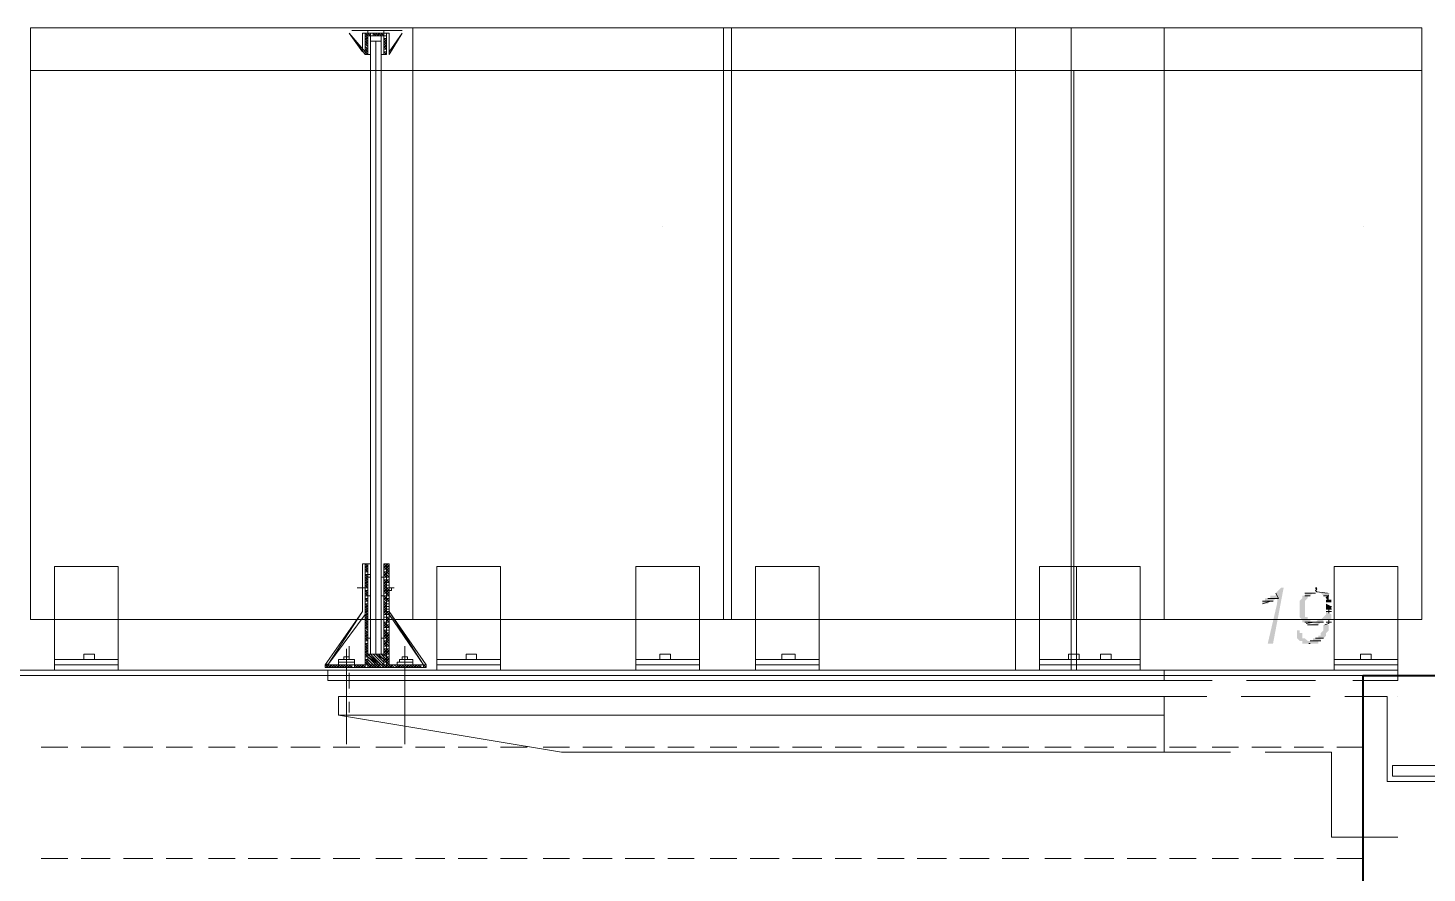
# Model space of a CAD drawing. Header units: millimetres. Extents: x 182 to 575, y -105 to 95.
# Drawn here: x 275.285 to 277.794, y 83.185 to 84.701 of the extents above; entities that cross this region are included whole.
import ezdxf

# ---------------------------------------------------------------- set-up
doc = ezdxf.new("R2010")
doc.units = ezdxf.units.MM
doc.header["$MEASUREMENT"] = 0
doc.layers.add('PDF_Geometry', color=7, linetype='Continuous')
doc.layers.add('PDF_Solid Fills', color=7, linetype='Continuous')

msp = doc.modelspace()

# ---------------------------------------------------------------- hatches: boundary and pattern name
at = {"layer": 'PDF_Solid Fills', "transparency": 33554559}
for points in [[(277.5231, 83.6824), (277.5135, 83.6824), (277.5135, 83.6777), (277.504, 83.6777), (277.504, 83.6729), (277.4993, 83.6729), (277.4993, 83.6681), (277.5088, 83.6681), (277.5119, 83.6713), (277.5183, 83.6729), (277.5231, 83.6777), (277.5264, 83.6777), (277.5253, 83.6671), (277.5088, 83.5967), (277.5183, 83.5967), (277.5373, 83.6967), (277.5326, 83.6967), (277.5278, 83.692), (277.5231, 83.6872)], [(277.6135, 83.6681), (277.6135, 83.6586), (277.6231, 83.6586), (277.6231, 83.6634)], [(277.5993, 83.5967), (277.5993, 83.6015), (277.604, 83.6015), (277.604, 83.6062), (277.6088, 83.6062), (277.6135, 83.611), (277.6135, 83.6158), (277.6183, 83.6205), (277.6183, 83.6301), (277.6088, 83.6301), (277.6088, 83.6205), (277.604, 83.6158), (277.604, 83.611), (277.5993, 83.611), (277.5993, 83.6062), (277.5897, 83.6062), (277.5897, 83.6015), (277.5802, 83.6015), (277.5754, 83.6062), (277.5707, 83.6062), (277.5707, 83.6158), (277.5659, 83.6158), (277.5659, 83.6205), (277.5612, 83.6205), (277.5612, 83.6062), (277.5659, 83.6015), (277.5707, 83.6015), (277.5707, 83.5967)]]:
    msp.add_hatch(color=256, dxfattribs=at).paths.add_polyline_path(points)
h = msp.add_hatch(color=256, dxfattribs=at)
h.paths.add_polyline_path([(277.6183, 83.6872), (277.604, 83.6872), (277.6088, 83.6824), (277.6183, 83.6824)])
h.paths.add_polyline_path([(277.585, 83.6396), (277.5802, 83.6396), (277.5802, 83.6443), (277.5754, 83.6443), (277.5754, 83.6729), (277.5802, 83.6777), (277.5802, 83.6824), (277.585, 83.6824), (277.5897, 83.6872), (277.5754, 83.6872), (277.5754, 83.6824), (277.5707, 83.6824), (277.5707, 83.6777), (277.5659, 83.6729), (277.5659, 83.6443), (277.5707, 83.6396), (277.5707, 83.6348), (277.585, 83.6348)])
h.paths.add_polyline_path([(277.604, 83.6348), (277.5802, 83.6301), (277.5993, 83.6301)])
h.paths.add_polyline_path([(277.6088, 83.6396), (277.6231, 83.6396), (277.6231, 83.6491), (277.6135, 83.6539), (277.6135, 83.6491), (277.604, 83.6396), (277.5993, 83.6396), (277.5945, 83.6348), (277.604, 83.6348), (277.6088, 83.6348)])
h = msp.add_hatch(color=256, dxfattribs=at)
h.paths.add_polyline_path([(277.5754, 83.6729), (277.5659, 83.6729), (277.5754, 83.6729)], flags=0)
h.paths.add_polyline_path([(277.5659, 83.6729), (277.5754, 83.6729), (277.5659, 83.6729)], flags=0)
h.paths.add_polyline_path([(277.5754, 83.6681), (277.5659, 83.6681), (277.5754, 83.6681)], flags=0)
h.paths.add_polyline_path([(277.5659, 83.6681), (277.5754, 83.6681), (277.5659, 83.6681)], flags=0)
h.paths.add_polyline_path([(277.5754, 83.6634), (277.5659, 83.6634), (277.5754, 83.6634)], flags=0)
h.paths.add_polyline_path([(277.5659, 83.6586), (277.5754, 83.6586), (277.5659, 83.6586)], flags=0)
h.paths.add_polyline_path([(277.5754, 83.6586), (277.5659, 83.6586), (277.5754, 83.6586)], flags=0)
h.paths.add_polyline_path([(277.5659, 83.6586), (277.5754, 83.6586), (277.5659, 83.6586)], flags=0)
h.paths.add_polyline_path([(277.5754, 83.6539), (277.5659, 83.6539), (277.5754, 83.6539)], flags=0)
h.paths.add_polyline_path([(277.5659, 83.6539), (277.5754, 83.6539), (277.5659, 83.6539)], flags=0)
h.paths.add_polyline_path([(277.5754, 83.6443), (277.5659, 83.6443), (277.5754, 83.6443)], flags=0)
h.paths.add_polyline_path([(277.5659, 83.6443), (277.5754, 83.6443), (277.5659, 83.6443)], flags=0)
h.paths.add_polyline_path([(277.5802, 83.6443), (277.5707, 83.6396), (277.5802, 83.6443)], flags=0)

# ---------------------------------------------------------------- linework, layer by layer
at = {"layer": 'PDF_Geometry', "lineweight": 20}
for points in [[(275.2897, 84.7015), (275.2897, 84.6253), (276.5326, 84.6253), (276.5326, 84.7015)], [(276.5469, 84.7015), (276.5469, 84.6253), (277.785, 84.6253), (277.785, 84.7015)], [(275.8897, 84.692), (275.8897, 84.6539), (275.8612, 84.692), (275.885, 84.6586), (275.885, 84.692)], [(275.8945, 84.6539), (275.8945, 84.6872), (275.9231, 84.6872), (275.9231, 84.6539), (275.9278, 84.6539), (275.9278, 84.692), (275.8897, 84.692), (275.8897, 84.6539)], [(275.8945, 84.6872), (275.8992, 84.6872), (275.8992, 84.6539), (275.8945, 84.6539)], [(275.9231, 84.6872), (275.9183, 84.6872), (275.9183, 84.6539), (275.9231, 84.6539)], [(275.8231, 83.5586), (275.8897, 83.6491), (275.8897, 83.7396), (275.8945, 83.7396), (275.8945, 83.7205), (275.8992, 83.7205), (275.8992, 83.7396), (275.8945, 83.7396), (275.8897, 83.7396), (275.885, 83.7396), (275.885, 83.6539), (275.8183, 83.5586)], [(275.9326, 83.6491), (275.9326, 83.7396), (275.9231, 83.7396), (275.9231, 83.7205), (275.9231, 83.7396), (275.9326, 83.7396), (275.9326, 83.6539), (275.9993, 83.5586), (275.9945, 83.5586)], [(275.885, 83.6967), (275.885, 83.7015), (275.885, 83.6967), (275.885, 83.692), (275.885, 83.6967), (275.885, 83.692)], [(275.8992, 83.7158), (275.8945, 83.7158), (275.8945, 83.6824), (275.8992, 83.6824)], [(275.9231, 83.7158), (275.9183, 83.7158), (275.9183, 83.6824), (275.9231, 83.6824)], [(275.9373, 83.6967), (275.9373, 83.692), (275.9326, 83.692), (275.9326, 83.6967)], [(275.8897, 83.6491), (275.8897, 83.5586), (275.8231, 83.5586)], [(275.9326, 83.6491), (275.9945, 83.5586), (275.9326, 83.5586)], [(275.8992, 83.6396), (275.8945, 83.6396), (275.8945, 83.6062), (275.8992, 83.6062)], [(275.9231, 83.6396), (275.9183, 83.6396), (275.9183, 83.6062), (275.9231, 83.6062)], [(275.9231, 83.5777), (275.8945, 83.5777), (275.8945, 83.5586), (275.9231, 83.5586)], [(275.9993, 83.5586), (275.9993, 83.5539), (275.8183, 83.5539), (275.8183, 83.5586)], [(275.8231, 83.5301), (277.3231, 83.5301), (277.3231, 83.5491), (275.8231, 83.5491)]]:
    msp.add_lwpolyline(points, close=True, dxfattribs=at)
for points in [[(275.8659, 84.7015), (275.9088, 84.7015), (275.9564, 84.7015)], [(275.8659, 84.6967), (275.8659, 84.6967)], [(275.9564, 84.6967), (275.9088, 84.6967), (275.8659, 84.6967)], [(275.9564, 84.6967), (275.9564, 84.6967)], [(276.5326, 84.7015), (276.5326, 84.6253)], [(277.785, 84.7015), (277.785, 84.6253)], [(275.9326, 84.6539), (275.9564, 84.692), (275.9326, 84.6586), (275.9326, 84.692), (275.9278, 84.692), (275.9278, 84.6539)], [(275.885, 83.7396), (275.885, 83.6539), (275.8183, 83.5586), (275.8231, 83.5586), (275.8897, 83.6491), (275.8897, 83.7396), (275.8945, 83.7396), (275.8945, 83.7205), (275.8992, 83.7205), (275.8992, 83.7396)], [(275.8897, 83.7396), (275.8945, 83.7396)], [(275.8945, 83.6967), (275.8754, 83.6967)], [(275.9231, 83.6967), (275.9421, 83.6967)], [(275.9326, 83.6967), (275.9326, 83.7015), (275.9326, 83.6967)], [(275.9326, 83.6967), (275.9326, 83.692), (275.9326, 83.6967)], [(275.9373, 83.6967), (275.9326, 83.6967), (275.9373, 83.6967)], [(275.9183, 83.5586), (275.8992, 83.5777), (275.9183, 83.5586), (275.8945, 83.5777), (275.9135, 83.5586), (275.8945, 83.5777)], [(275.9135, 83.5586), (275.8945, 83.5729), (275.9088, 83.5586), (275.8945, 83.5729)], [(275.904, 83.5586), (275.8945, 83.5681), (275.904, 83.5586), (275.8945, 83.5681)], [(275.9231, 83.5586), (275.904, 83.5777), (275.9231, 83.5586), (275.904, 83.5777)], [(275.9231, 83.5681), (275.9135, 83.5777), (275.9231, 83.5681), (275.9088, 83.5777), (275.9231, 83.5634), (275.9088, 83.5777)], [(275.9231, 83.5729), (275.9183, 83.5777), (275.9231, 83.5729), (275.9183, 83.5777)], [(275.9231, 83.5777), (275.9231, 83.5777)], [(275.8992, 83.5586), (275.8945, 83.5634), (275.8992, 83.5586), (275.8945, 83.5586)], [(277.6802, 83.5396), (272.985, 83.5396)]]:
    msp.add_lwpolyline(points, dxfattribs=at)
at = {"layer": 'PDF_Geometry', "lineweight": 13}
for points in [[(275.8659, 84.6967), (275.9088, 84.6967)], [(275.9231, 84.692), (275.9231, 84.6967), (275.8945, 84.6967), (275.8945, 84.692)], [(277.3231, 84.7015), (277.3231, 84.6253), (275.9754, 84.6253), (275.9754, 84.7015)], [(275.8612, 84.692), (275.8897, 84.6539), (275.8897, 84.692), (275.8897, 84.6539)], [(275.8897, 84.692), (275.8897, 84.6872), (275.8945, 84.6872)], [(275.8992, 84.692), (275.8992, 84.6872), (275.904, 84.6872), (275.904, 84.692)], [(275.8992, 83.5777), (275.9088, 83.5777), (275.9088, 84.6777), (275.8992, 84.6777)], [(275.8992, 83.5777), (275.9088, 83.5777), (275.9088, 84.6777), (275.8992, 84.6777)], [(275.904, 84.692), (275.9088, 84.6872), (275.9088, 84.692)], [(275.9183, 83.5777), (275.9088, 83.5777), (275.9088, 84.6777), (275.9183, 84.6777)], [(275.9183, 83.5777), (275.9088, 83.5777), (275.9088, 84.6777), (275.9183, 84.6777)], [(275.9135, 84.692), (275.9183, 84.6872), (275.9183, 84.692)], [(275.9231, 84.6824), (275.9278, 84.6824)], [(275.9231, 84.6777), (275.9278, 84.6729), (275.9278, 84.6777)], [(275.9231, 84.6729), (275.9278, 84.6681), (275.9278, 84.6729)], [(275.9564, 84.692), (275.9326, 84.6539), (275.9326, 84.692), (275.9326, 84.6539)], [(275.2897, 84.6253), (276.5326, 84.6253), (276.5326, 83.6396), (275.2897, 83.6396)], [(275.9754, 84.6253), (277.3231, 84.6253), (277.3231, 83.6396), (275.9754, 83.6396)], [(276.5469, 84.6253), (277.785, 84.6253), (277.785, 83.6396), (276.5469, 83.6396)], [(275.885, 83.6539), (275.885, 83.7396), (275.885, 83.6539), (275.8231, 83.5586)], [(275.885, 83.6539), (275.885, 83.7396), (275.885, 83.6539), (275.8231, 83.5586)], [(275.8897, 83.7396), (275.8945, 83.7396), (275.8945, 83.5586), (275.9231, 83.5586), (275.9231, 83.7396), (275.9326, 83.7396), (275.9326, 83.5539), (275.8897, 83.5539)], [(275.8897, 83.7396), (275.8945, 83.7396), (275.8945, 83.7205), (275.8945, 83.7396)], [(275.8897, 83.7396), (275.8945, 83.7396), (275.8945, 83.7205), (275.8945, 83.7396)], [(275.9945, 83.5586), (275.9326, 83.6491), (275.9326, 83.7396), (275.9231, 83.7396), (275.9231, 83.7205), (275.9231, 83.7396), (275.9326, 83.7396), (275.9326, 83.6539), (275.9993, 83.5586)], [(275.9326, 83.6539), (275.9326, 83.7396), (275.9231, 83.7396), (275.9231, 83.7205), (275.9231, 83.7396), (275.9326, 83.7396), (275.9326, 83.6539), (275.9993, 83.5586), (275.9945, 83.5586)], [(275.9326, 83.6539), (275.9326, 83.7396), (275.9231, 83.7396), (275.9231, 83.7205), (275.9231, 83.7396), (275.9326, 83.7396), (275.9326, 83.6539), (275.9993, 83.5586)], [(277.5231, 83.6872), (277.5278, 83.6777), (277.5231, 83.6872)], [(277.5945, 83.6348), (277.6088, 83.6348), (277.5945, 83.6348)], [(277.585, 83.6015), (277.604, 83.6015), (277.585, 83.6015)], [(275.385, 83.5777), (275.404, 83.5777), (275.404, 83.5681), (275.385, 83.5681)], [(275.8707, 83.5681), (275.8707, 83.5634), (275.8421, 83.5634), (275.8421, 83.5681)], [(275.9754, 83.5681), (275.9754, 83.5634), (275.9516, 83.5634), (275.9516, 83.5681)], [(276.0707, 83.5777), (276.0897, 83.5777), (276.0897, 83.5681), (276.0707, 83.5681)], [(276.4373, 83.5777), (276.4183, 83.5777), (276.4183, 83.5681), (276.4373, 83.5681)], [(276.6373, 83.5777), (276.6612, 83.5777), (276.6612, 83.5681), (276.6373, 83.5681)], [(277.2278, 83.5777), (277.2088, 83.5777), (277.2088, 83.5681), (277.2278, 83.5681)], [(277.6945, 83.5777), (277.6754, 83.5777), (277.6754, 83.5681), (277.6945, 83.5681)], [(275.8707, 83.5634), (275.8707, 83.5586), (275.8421, 83.5586), (275.8421, 83.5634)], [(275.9754, 83.5634), (275.9754, 83.5586), (275.9469, 83.5586), (275.9469, 83.5634)]]:
    msp.add_lwpolyline(points, close=True, dxfattribs=at)
for points in [[(275.9564, 84.6967), (275.9088, 84.6967), (275.9564, 84.6967), (275.9088, 84.6967), (275.8659, 84.6967)], [(275.9754, 84.7015), (275.9754, 84.6253)], [(275.8945, 84.692), (275.8945, 84.6872), (275.8992, 84.6872), (275.8945, 84.692), (275.8897, 84.692), (275.8897, 84.6586), (275.8612, 84.692)], [(275.8897, 84.6872), (275.8945, 84.6824), (275.8945, 84.6872)], [(275.8897, 84.6824), (275.8945, 84.6777), (275.8945, 84.6824), (275.8897, 84.6824), (275.8897, 84.6777), (275.8945, 84.6777), (275.8945, 84.6729), (275.8897, 84.6777), (275.8897, 84.6729), (275.8945, 84.6729), (275.8945, 84.6681), (275.8897, 84.6729), (275.8897, 84.6681), (275.8945, 84.6634), (275.8897, 84.6634), (275.8945, 84.6586), (275.8897, 84.6586), (275.8945, 84.6539), (275.8897, 84.6539), (275.8945, 84.6539)], [(275.8945, 84.692), (275.8945, 84.692)], [(275.8945, 84.6872), (275.8945, 84.6872)], [(275.8945, 84.6824), (275.8945, 84.6824)], [(275.8992, 84.692), (275.8992, 84.692)], [(275.8992, 84.692), (275.8992, 84.692)], [(275.904, 84.692), (275.904, 84.692)], [(275.904, 84.6872), (275.904, 84.6872)], [(275.9135, 84.6872), (275.9088, 84.6872), (275.9088, 84.692), (275.9135, 84.6872), (275.9135, 84.692)], [(275.9088, 84.692), (275.9088, 84.692)], [(275.9088, 84.6872), (275.9088, 84.6872)], [(275.9088, 84.6872), (275.9088, 84.6872)], [(275.9135, 84.6872), (275.9135, 84.6872)], [(275.9231, 84.692), (275.9278, 84.692), (275.9278, 84.6872), (275.9231, 84.6872), (275.9231, 84.692), (275.9183, 84.692), (275.9231, 84.6872)], [(275.9183, 84.6872), (275.9183, 84.6872)], [(275.9183, 84.6872), (275.9183, 84.6872)], [(275.9231, 84.6872), (275.9231, 84.6872)], [(275.9278, 84.6777), (275.9231, 84.6824)], [(275.9231, 84.6777), (275.9231, 84.6777)], [(275.9231, 84.6729), (275.9231, 84.6681), (275.9278, 84.6681), (275.9278, 84.6634), (275.9278, 84.6681)], [(275.9278, 84.6872), (275.9278, 84.6872)], [(275.9278, 84.6872), (275.9278, 84.6872)], [(275.9278, 84.6824), (275.9278, 84.6824)], [(275.9278, 84.6824), (275.9278, 84.6824)], [(275.9278, 84.6777), (275.9278, 84.6777)], [(275.9278, 84.6777), (275.9278, 84.6777)], [(275.9278, 84.6729), (275.9278, 84.6729)], [(275.9326, 84.692), (275.9326, 84.6586), (275.9564, 84.692)], [(275.8897, 84.6634), (275.8897, 84.6634)], [(275.8897, 84.6634), (275.8897, 84.6634)], [(275.8897, 84.6586), (275.8897, 84.6586)], [(275.8945, 84.6681), (275.8945, 84.6681)], [(275.8945, 84.6634), (275.8945, 84.6681)], [(275.9231, 84.6586), (275.9278, 84.6539), (275.9278, 84.6586), (275.9231, 84.6586), (275.9231, 84.6634), (275.9278, 84.6634), (275.9278, 84.6586), (275.9278, 84.6634), (275.9231, 84.6681)], [(275.9231, 84.6634), (275.9231, 84.6634)], [(275.9278, 84.6539), (275.9231, 84.6539)], [(275.9231, 84.6539), (275.9231, 84.6539)], [(275.9231, 84.6539), (275.9231, 84.6539)], [(275.9278, 84.6586), (275.9278, 84.6586)], [(275.9278, 84.6539), (275.9278, 84.6539)], [(276.4231, 84.3443), (276.4231, 84.3443)], [(277.6802, 84.3443), (277.6802, 84.3443)], [(275.4469, 83.5491), (275.4469, 83.7348), (275.3326, 83.7348), (275.3326, 83.5491)], [(276.1326, 83.5491), (276.1326, 83.7348), (276.0183, 83.7348), (276.0183, 83.5491)], [(276.3754, 83.5491), (276.3754, 83.7348), (276.4897, 83.7348), (276.4897, 83.5491)], [(276.704, 83.5491), (276.704, 83.7348), (276.5897, 83.7348), (276.5897, 83.5491)], [(277.1659, 83.5491), (277.1659, 83.7348), (277.2802, 83.7348), (277.2802, 83.5491)], [(277.6278, 83.5491), (277.6278, 83.7348), (277.7421, 83.7348), (277.7421, 83.5491), (277.7421, 83.5301), (277.6612, 83.5301)], [(277.5969, 83.6967), (277.5945, 83.6967), (277.5969, 83.6943), (277.5945, 83.692), (277.5945, 83.692), (277.5969, 83.6896), (277.6159, 83.6872)], [(277.5135, 83.6729), (277.4993, 83.6681), (277.5135, 83.6729)], [(277.5183, 83.6729), (277.4993, 83.6729), (277.5183, 83.6729)], [(277.5088, 83.6777), (277.5278, 83.6777), (277.5088, 83.6777)], [(277.5897, 83.6872), (277.5754, 83.6872), (277.5897, 83.6872)], [(277.5754, 83.6872), (277.5945, 83.6872), (277.5754, 83.6872)], [(277.5945, 83.6872), (277.5754, 83.6872), (277.5945, 83.6872)], [(277.585, 83.6824), (277.5754, 83.6824), (277.585, 83.6824)], [(277.6183, 83.6824), (277.6088, 83.6824), (277.6183, 83.6824)], [(277.6088, 83.6824), (277.6183, 83.6824), (277.6088, 83.6824)], [(275.8231, 83.5586), (275.8897, 83.5586), (275.8897, 83.6491)], [(277.6135, 83.6634), (277.6231, 83.6634), (277.6135, 83.6634)], [(277.6231, 83.6586), (277.6135, 83.6586), (277.6231, 83.6586)], [(277.6135, 83.6539), (277.6231, 83.6539), (277.6135, 83.6539)], [(277.6183, 83.6586), (277.6183, 83.6562), (277.6183, 83.6515)], [(277.5754, 83.6348), (277.604, 83.6348), (277.5754, 83.6348)], [(277.604, 83.6348), (277.5754, 83.6348), (277.604, 83.6348)], [(277.6016, 83.6348), (277.5921, 83.6348), (277.5778, 83.6324)], [(277.5802, 83.6301), (277.5993, 83.6301), (277.5802, 83.6301)], [(277.5993, 83.6301), (277.5802, 83.6301), (277.5993, 83.6301)], [(277.5993, 83.6396), (277.6088, 83.6396), (277.5993, 83.6396)], [(277.6135, 83.6396), (277.604, 83.6396), (277.6135, 83.6396)], [(277.604, 83.6396), (277.6135, 83.6396), (277.604, 83.6396)], [(277.6183, 83.6396), (277.6183, 83.6372), (277.6183, 83.6324), (277.6112, 83.6301)], [(277.6135, 83.6396), (277.6231, 83.6396), (277.6135, 83.6396)], [(277.6231, 83.6348), (277.6135, 83.6348), (277.6231, 83.6348)], [(277.5826, 83.5967), (277.585, 83.5967), (277.585, 83.5967), (277.585, 83.5967)], [(277.5945, 83.6062), (277.6088, 83.6062), (277.5945, 83.6062)], [(275.4469, 83.5681), (275.3326, 83.5681)], [(275.8612, 83.5729), (275.8612, 83.5681), (275.8612, 83.5729), (275.8516, 83.5729), (275.8516, 83.5681), (275.8516, 83.5729)], [(275.8564, 83.4158), (275.8564, 83.5872)], [(275.8612, 83.592), (275.8612, 83.5681)], [(275.9612, 83.5729), (275.9564, 83.5729), (275.9564, 83.5681)], [(275.9612, 83.592), (275.9612, 83.5681), (275.9612, 83.5729), (275.9659, 83.5729), (275.9659, 83.5681), (275.9659, 83.5729)], [(275.9612, 83.4158), (275.9612, 83.5872)], [(276.1326, 83.5681), (276.0183, 83.5681)], [(276.3754, 83.5681), (276.4897, 83.5681)], [(276.704, 83.5681), (276.5897, 83.5681)], [(277.1659, 83.5681), (277.2802, 83.5681)], [(277.6278, 83.5681), (277.7421, 83.5681)], [(277.6802, 83.5491), (272.985, 83.5491)], [(275.4469, 83.5586), (275.3326, 83.5586)], [(275.8612, 83.5539), (275.8612, 83.5539)], [(275.8612, 83.5443), (275.8612, 83.5158)], [(275.9612, 83.5539), (275.9612, 83.5539)], [(275.9612, 83.5443), (275.9612, 83.5158)], [(276.1326, 83.5586), (276.0183, 83.5586)], [(276.3754, 83.5586), (276.4897, 83.5586)], [(276.704, 83.5586), (276.5897, 83.5586)], [(277.1659, 83.5586), (277.2802, 83.5586)], [(277.4088, 83.5301), (277.3231, 83.5301), (277.3231, 83.5491), (277.4088, 83.5491)], [(277.4707, 83.5491), (277.5945, 83.5491)], [(277.6278, 83.5586), (277.7421, 83.5586)], [(277.6612, 83.5491), (277.7421, 83.5491)], [(277.5945, 83.5301), (277.4707, 83.5301)], [(275.8612, 83.5062), (275.8612, 83.5062)], [(275.8612, 83.492), (275.8612, 83.4729)], [(275.9612, 83.5062), (275.9612, 83.5062)], [(275.9612, 83.492), (275.9612, 83.4729)], [(277.4421, 83.4015), (277.3231, 83.4015), (277.3231, 83.5015), (277.3993, 83.5015)], [(277.4612, 83.5015), (277.585, 83.5015)], [(277.6469, 83.5015), (277.7231, 83.5015), (277.7231, 83.4015), (277.7231, 83.4681)], [(277.8421, 83.3491), (277.7231, 83.3491), (277.7231, 83.5015)], [(277.7421, 83.5015), (277.7421, 83.5015)], [(277.3231, 83.4681), (277.3231, 83.4015)], [(275.3564, 83.411), (275.3088, 83.411)], [(275.4326, 83.411), (275.3802, 83.411)], [(275.5088, 83.411), (275.4564, 83.411)], [(275.5802, 83.411), (275.5326, 83.411)], [(275.6564, 83.411), (275.6088, 83.411)], [(275.7326, 83.411), (275.6802, 83.411)], [(275.8088, 83.411), (275.7564, 83.411)], [(275.8802, 83.411), (275.8326, 83.411)], [(275.9564, 83.411), (275.9088, 83.411)], [(276.0326, 83.411), (275.9802, 83.411)], [(276.1088, 83.411), (276.0564, 83.411)], [(276.1802, 83.411), (276.1326, 83.411)], [(276.2564, 83.411), (276.2088, 83.411)], [(276.3326, 83.411), (276.2802, 83.411)], [(276.4088, 83.411), (276.3564, 83.411)], [(276.4802, 83.411), (276.4326, 83.411)], [(276.5564, 83.411), (276.5088, 83.411)], [(276.6326, 83.411), (276.5802, 83.411)], [(276.7088, 83.411), (276.6564, 83.411)], [(276.7802, 83.411), (276.7326, 83.411)], [(276.8564, 83.411), (276.8088, 83.411)], [(276.9326, 83.411), (276.8802, 83.411)], [(277.0088, 83.411), (276.9564, 83.411)], [(277.0802, 83.411), (277.0326, 83.411)], [(277.1564, 83.411), (277.1088, 83.411)], [(277.2326, 83.411), (277.1802, 83.411)], [(277.3088, 83.411), (277.2564, 83.411)], [(277.3802, 83.411), (277.3326, 83.411)], [(277.4564, 83.411), (277.4088, 83.411)], [(277.5326, 83.411), (277.4802, 83.411)], [(277.504, 83.4015), (277.6231, 83.4015), (277.6231, 83.2491), (277.7421, 83.2491)], [(277.6088, 83.411), (277.5564, 83.411)], [(277.6802, 83.411), (277.6326, 83.411)], [(277.8564, 83.3586), (277.7326, 83.3586), (277.7326, 83.3777), (277.8564, 83.3777)], [(275.3564, 83.211), (275.3088, 83.211)], [(275.4326, 83.211), (275.3802, 83.211)], [(275.5088, 83.211), (275.4564, 83.211)], [(275.5802, 83.211), (275.5326, 83.211)], [(275.6564, 83.211), (275.6088, 83.211)], [(275.7326, 83.211), (275.6802, 83.211)], [(275.8088, 83.211), (275.7564, 83.211)], [(275.8802, 83.211), (275.8326, 83.211)], [(275.9564, 83.211), (275.9088, 83.211)], [(276.0326, 83.211), (275.9802, 83.211)], [(276.1088, 83.211), (276.0564, 83.211)], [(276.1802, 83.211), (276.1326, 83.211)], [(276.2564, 83.211), (276.2088, 83.211)], [(276.3326, 83.211), (276.2802, 83.211)], [(276.4088, 83.211), (276.3564, 83.211)], [(276.4802, 83.211), (276.4326, 83.211)], [(276.5564, 83.211), (276.5088, 83.211)], [(276.6326, 83.211), (276.5802, 83.211)], [(276.7088, 83.211), (276.6564, 83.211)], [(276.7802, 83.211), (276.7326, 83.211)], [(276.8564, 83.211), (276.8088, 83.211)], [(276.9326, 83.211), (276.8802, 83.211)], [(277.0088, 83.211), (276.9564, 83.211)], [(277.0802, 83.211), (277.0326, 83.211)], [(277.1564, 83.211), (277.1088, 83.211)], [(277.2326, 83.211), (277.1802, 83.211)], [(277.3088, 83.211), (277.2564, 83.211)], [(277.3802, 83.211), (277.3326, 83.211)], [(277.4564, 83.211), (277.4088, 83.211)], [(277.5326, 83.211), (277.4802, 83.211)], [(277.6088, 83.211), (277.5564, 83.211)], [(277.6802, 83.211), (277.6326, 83.211)]]:
    msp.add_lwpolyline(points, dxfattribs=at)
at = {"layer": 'PDF_Geometry', "lineweight": 0}
for points in [[(275.9231, 84.6967), (275.9088, 84.6967), (275.8945, 84.6967), (275.9088, 84.6967), (275.9231, 84.6967), (275.9088, 84.6967), (275.8945, 84.6967)], [(277.0564, 84.6253), (277.0564, 84.7015)], [(275.8945, 84.692), (275.9088, 84.692), (275.9231, 84.692)], [(275.8945, 84.6539), (275.8945, 84.6872), (275.8945, 84.6539)], [(275.8992, 84.6539), (275.8992, 84.6872), (275.8992, 84.6539)], [(275.9183, 84.6539), (275.9183, 84.6872)], [(275.9231, 84.6539), (275.9231, 84.6872), (275.9231, 84.6539), (275.9231, 84.6872)], [(277.2135, 83.7348), (277.0993, 83.7348), (277.0993, 83.5491)], [(275.9183, 83.6824), (275.9183, 83.7158)], [(275.9231, 83.6824), (275.9231, 83.7158)], [(275.9183, 83.6062), (275.9183, 83.6396)], [(275.9231, 83.6062), (275.9231, 83.6396)], [(277.2135, 83.5681), (277.0993, 83.5681)], [(275.9993, 83.5491), (275.8183, 83.5491)], [(277.2135, 83.5586), (277.0993, 83.5586)]]:
    msp.add_lwpolyline(points, dxfattribs=at)
for points in [[(277.0564, 84.7015), (277.1564, 84.7015), (277.1564, 83.5491), (277.0564, 83.5491)], [(277.1612, 84.6253), (277.3231, 84.6253), (277.3231, 83.6396), (277.1612, 83.6396)], [(275.8945, 83.7158), (275.8945, 83.6824)], [(275.8992, 83.7158), (275.8992, 83.6824)], [(275.9231, 83.7158), (275.9231, 83.6824)], [(275.8945, 83.6396), (275.8945, 83.6062)], [(275.8992, 83.6396), (275.8992, 83.6062)], [(275.9231, 83.6396), (275.9231, 83.6062)], [(277.1516, 83.5777), (277.1707, 83.5777), (277.1707, 83.5681), (277.1516, 83.5681)], [(275.8421, 83.4681), (275.8421, 83.5015), (277.3231, 83.5015), (277.3231, 83.4681)], [(277.3231, 83.4681), (277.3231, 83.4015), (276.2421, 83.4015), (275.8421, 83.4681)]]:
    msp.add_lwpolyline(points, close=True, dxfattribs=at)
at = {"layer": 'PDF_Geometry', "color": 8, "lineweight": 13, "true_color": 0x808080}
for points in [[(275.8945, 83.7348), (275.8897, 83.7396), (275.8897, 83.7348), (275.8945, 83.7348), (275.8945, 83.7301), (275.8897, 83.7348), (275.8897, 83.7301), (275.8945, 83.7253), (275.8897, 83.7253), (275.8897, 83.7301)], [(275.8897, 83.7396), (275.8897, 83.7396)], [(275.8897, 83.7348), (275.8897, 83.7348)], [(275.8945, 83.7301), (275.8897, 83.7301), (275.8945, 83.7253)], [(275.8897, 83.7301), (275.8897, 83.7301)], [(275.8945, 83.7205), (275.8897, 83.7205), (275.8897, 83.7253)], [(275.8897, 83.7253), (275.8897, 83.7253)], [(275.8897, 83.7205), (275.8897, 83.7205)], [(275.8945, 83.7396), (275.8945, 83.7396)], [(275.8945, 83.7348), (275.8945, 83.7348)], [(275.8945, 83.7253), (275.8945, 83.7253)], [(275.8945, 83.7205), (275.8945, 83.7205)], [(275.8945, 83.7205), (275.8945, 83.7205)], [(275.8945, 83.7205), (275.8945, 83.7205)], [(275.9278, 83.7301), (275.9231, 83.7301), (275.9278, 83.7301), (275.9326, 83.7253), (275.9278, 83.7253), (275.9278, 83.7301), (275.9231, 83.7348), (275.9278, 83.7348), (275.9278, 83.7301), (275.9326, 83.7301), (275.9278, 83.7348), (275.9231, 83.7396)], [(275.9231, 83.7205), (275.9231, 83.7205)], [(275.9278, 83.7205), (275.9231, 83.7205), (275.9278, 83.7158), (275.9278, 83.711), (275.9326, 83.711)], [(275.9326, 83.7205), (275.9278, 83.7253)], [(275.9326, 83.7396), (275.9326, 83.7396)], [(275.9326, 83.7301), (275.9326, 83.7301)], [(275.9326, 83.7205), (275.9326, 83.7205)], [(275.9326, 83.7205), (275.9326, 83.7205)], [(275.8945, 83.711), (275.8897, 83.7158), (275.8897, 83.711), (275.8897, 83.7062), (275.8945, 83.7062)], [(275.8897, 83.711), (275.8945, 83.7062), (275.8945, 83.711), (275.8897, 83.711), (275.8897, 83.7158)], [(275.8945, 83.7015), (275.8897, 83.7062), (275.8897, 83.7015), (275.8897, 83.6967), (275.8945, 83.6967), (275.8945, 83.692), (275.8897, 83.692), (275.8897, 83.6872), (275.8945, 83.6872), (275.8897, 83.692), (275.8897, 83.6967), (275.8897, 83.692)], [(275.8897, 83.7015), (275.8945, 83.6967), (275.8945, 83.7015), (275.8897, 83.7015), (275.8897, 83.7062)], [(275.8897, 83.7015), (275.8897, 83.7015)], [(275.8897, 83.6967), (275.8897, 83.6967)], [(275.8897, 83.6967), (275.8897, 83.6967)], [(275.8945, 83.7158), (275.8945, 83.7158)], [(275.8945, 83.711), (275.8945, 83.711)], [(275.8945, 83.711), (275.8945, 83.711)], [(275.8945, 83.7015), (275.8945, 83.7015)], [(275.9231, 83.711), (275.9278, 83.7062), (275.9326, 83.7062), (275.9278, 83.711), (275.9278, 83.7158), (275.9231, 83.7158)], [(275.9278, 83.711), (275.9231, 83.711), (275.9278, 83.711), (275.9278, 83.7062), (275.9326, 83.7062)], [(275.9231, 83.7062), (275.9231, 83.7062)], [(275.9326, 83.6967), (275.9278, 83.6967), (275.9278, 83.7015), (275.9231, 83.7015), (275.9278, 83.6967), (275.9326, 83.692), (275.9278, 83.692), (275.9278, 83.6967)], [(275.9231, 83.6967), (275.9231, 83.6967)], [(275.9231, 83.6967), (275.9231, 83.6967)], [(275.9278, 83.6872), (275.9231, 83.6872), (275.9278, 83.6872), (275.9278, 83.6824), (275.9326, 83.6824), (275.9278, 83.6872), (275.9278, 83.692), (275.9231, 83.692), (275.9278, 83.6872), (275.9326, 83.6872), (275.9278, 83.692), (275.9231, 83.6967)], [(275.9326, 83.7158), (275.9278, 83.7158)], [(275.9326, 83.7015), (275.9326, 83.7015)], [(275.9326, 83.6967), (275.9326, 83.6967)], [(275.9326, 83.6967), (275.9326, 83.6967)], [(275.8897, 83.692), (275.8897, 83.692)], [(275.8945, 83.6824), (275.8897, 83.6824), (275.8897, 83.6872)], [(275.8897, 83.6824), (275.8897, 83.6824)], [(275.8897, 83.6729), (275.8897, 83.6729)], [(275.8945, 83.6586), (275.8897, 83.6586), (275.8897, 83.6634), (275.8945, 83.6586), (275.8945, 83.6634), (275.8897, 83.6634), (275.8897, 83.6681)], [(275.8897, 83.6681), (275.8897, 83.6681)], [(275.8945, 83.692), (275.8945, 83.692)], [(275.8945, 83.6824), (275.8945, 83.6824)], [(275.8945, 83.6777), (275.8945, 83.6777)], [(275.8945, 83.6777), (275.8945, 83.6777)], [(275.8945, 83.6729), (275.8945, 83.6729)], [(275.8945, 83.6681), (275.8945, 83.6729)], [(275.8945, 83.6681), (275.8945, 83.6681)], [(275.9231, 83.692), (275.9231, 83.692)], [(275.9231, 83.6872), (275.9231, 83.6872)], [(275.9278, 83.6777), (275.9231, 83.6777), (275.9278, 83.6777), (275.9278, 83.6729), (275.9326, 83.6729), (275.9278, 83.6777), (275.9278, 83.6824), (275.9231, 83.6824), (275.9278, 83.6777), (275.9326, 83.6777)], [(275.9231, 83.6824), (275.9231, 83.6824)], [(275.9278, 83.6729), (275.9278, 83.6681), (275.9326, 83.6681), (275.9278, 83.6681), (275.9278, 83.6729), (275.9231, 83.6777)], [(275.9231, 83.6729), (275.9231, 83.6729)], [(275.9231, 83.6729), (275.9231, 83.6729)], [(275.9278, 83.6681), (275.9231, 83.6729)], [(275.9326, 83.6824), (275.9278, 83.6824)], [(275.9278, 83.6824), (275.9278, 83.6824)], [(275.9278, 83.6729), (275.9278, 83.6729)], [(275.9278, 83.6729), (275.9278, 83.6729)], [(275.9326, 83.6872), (275.9326, 83.6872)], [(275.9326, 83.6777), (275.9326, 83.6777)], [(275.9326, 83.6729), (275.9326, 83.6729)], [(275.9326, 83.6681), (275.9326, 83.6681)], [(275.8897, 83.6634), (275.8897, 83.6634)], [(275.8897, 83.6586), (275.8897, 83.6586)], [(275.8897, 83.6491), (275.8897, 83.6443), (275.8945, 83.6443), (275.8897, 83.6491), (275.8897, 83.6539), (275.8945, 83.6491), (275.8945, 83.6539)], [(275.8897, 83.6539), (275.8897, 83.6539)], [(275.8897, 83.6539), (275.8897, 83.6539)], [(275.8945, 83.6491), (275.8897, 83.6491), (275.8897, 83.6443), (275.8945, 83.6396), (275.8897, 83.6396), (275.8897, 83.6443)], [(275.8897, 83.6491), (275.8897, 83.6491)], [(275.8897, 83.6443), (275.8897, 83.6443)], [(275.8945, 83.6443), (275.8945, 83.6443)], [(275.8945, 83.6443), (275.8945, 83.6443)], [(275.9231, 83.6634), (275.9231, 83.6634)], [(275.9231, 83.6586), (275.9231, 83.6539), (275.9278, 83.6539), (275.9278, 83.6491), (275.9326, 83.6491), (275.9278, 83.6539)], [(275.9231, 83.6539), (275.9278, 83.6491), (275.9278, 83.6443), (275.9326, 83.6443), (275.9326, 83.6491)], [(275.9278, 83.6443), (275.9231, 83.6443), (275.9278, 83.6443), (275.9278, 83.6396), (275.9326, 83.6396), (275.9278, 83.6443), (275.9278, 83.6491), (275.9231, 83.6491)], [(275.9231, 83.6491), (275.9231, 83.6491)], [(275.9231, 83.6491), (275.9231, 83.6491)], [(275.9231, 83.6443), (275.9231, 83.6443)], [(275.9278, 83.6634), (275.9278, 83.6634)], [(275.9326, 83.6634), (275.9326, 83.6634)], [(275.9326, 83.6539), (275.9326, 83.6539)], [(275.9326, 83.6443), (275.9326, 83.6443)], [(275.8897, 83.6396), (275.8897, 83.6396)], [(275.8897, 83.6348), (275.8897, 83.6301), (275.8945, 83.6253), (275.8945, 83.6301)], [(275.8945, 83.6205), (275.8945, 83.6158), (275.8897, 83.6205), (275.8897, 83.6253), (275.8945, 83.6205), (275.8945, 83.6253), (275.8897, 83.6253), (275.8897, 83.6301)], [(275.8897, 83.6253), (275.8897, 83.6253)], [(275.8897, 83.6205), (275.8897, 83.6205)], [(275.8945, 83.6158), (275.8897, 83.6158), (275.8897, 83.6205)], [(275.8897, 83.6205), (275.8897, 83.6205)], [(275.8945, 83.6396), (275.8945, 83.6396)], [(275.8945, 83.6348), (275.8945, 83.6348)], [(275.8945, 83.6301), (275.8945, 83.6301)], [(275.8945, 83.6205), (275.8945, 83.6205)], [(275.9231, 83.6396), (275.9231, 83.6396)], [(275.9326, 83.6348), (275.9278, 83.6348), (275.9231, 83.6348), (275.9278, 83.6348), (275.9278, 83.6301), (275.9326, 83.6301)], [(275.9326, 83.6205), (275.9278, 83.6205), (275.9278, 83.6253), (275.9326, 83.6253), (275.9278, 83.6301), (275.9231, 83.6348)], [(275.9231, 83.6301), (275.9231, 83.6301)], [(275.9326, 83.6253), (275.9278, 83.6253), (275.9278, 83.6301), (275.9231, 83.6301), (275.9278, 83.6253)], [(275.9278, 83.6205), (275.9278, 83.6253), (275.9231, 83.6253)], [(275.9231, 83.6253), (275.9231, 83.6253)], [(275.9231, 83.6205), (275.9231, 83.6205)], [(275.9278, 83.6396), (275.9278, 83.6396)], [(275.9278, 83.6301), (275.9278, 83.6301)], [(275.9278, 83.6301), (275.9278, 83.6301)], [(275.9278, 83.6205), (275.9278, 83.6205)], [(275.9278, 83.6205), (275.9278, 83.6205)], [(275.9326, 83.6396), (275.9326, 83.6396)], [(275.9326, 83.6301), (275.9326, 83.6301)], [(275.9326, 83.6205), (275.9326, 83.6205)], [(275.9326, 83.6205), (275.9326, 83.6205)], [(275.8897, 83.6158), (275.8897, 83.6158)], [(275.8897, 83.611), (275.8897, 83.611)], [(275.8897, 83.6062), (275.8897, 83.6062)], [(275.8945, 83.6015), (275.8897, 83.6015), (275.8897, 83.6062)], [(275.8945, 83.5967), (275.8897, 83.5967), (275.8897, 83.6015)], [(275.8897, 83.6015), (275.8897, 83.6015)], [(275.8897, 83.5967), (275.8897, 83.5967)], [(275.8945, 83.611), (275.8945, 83.611)], [(275.8945, 83.6015), (275.8945, 83.6015)], [(275.8945, 83.5967), (275.8945, 83.5967)], [(275.8945, 83.5967), (275.8945, 83.5967)], [(275.8945, 83.5967), (275.8945, 83.5967)], [(275.9278, 83.6158), (275.9278, 83.611), (275.9326, 83.611), (275.9278, 83.6158), (275.9231, 83.6158), (275.9278, 83.611), (275.9326, 83.6062), (275.9278, 83.6062), (275.9278, 83.611), (275.9231, 83.611), (275.9278, 83.6062), (275.9231, 83.6062), (275.9278, 83.6062), (275.9326, 83.6015), (275.9278, 83.6015), (275.9278, 83.6062)], [(275.9231, 83.6158), (275.9231, 83.6158)], [(275.9231, 83.6062), (275.9231, 83.6062)], [(275.9231, 83.6015), (275.9231, 83.6015)], [(275.9231, 83.5967), (275.9231, 83.5967)], [(275.9278, 83.5967), (275.9231, 83.5967), (275.9278, 83.592), (275.9278, 83.5872), (275.9326, 83.5872)], [(275.9326, 83.5967), (275.9278, 83.6015)], [(275.9326, 83.611), (275.9326, 83.611)], [(275.9326, 83.6062), (275.9326, 83.6062)], [(275.9326, 83.5967), (275.9326, 83.5967)], [(275.9326, 83.5967), (275.9326, 83.5967)], [(275.8945, 83.5872), (275.8897, 83.592), (275.8897, 83.5872), (275.8897, 83.5824), (275.8945, 83.5824)], [(275.8897, 83.5872), (275.8945, 83.5824), (275.8945, 83.5872), (275.8897, 83.5872), (275.8897, 83.592)], [(275.8945, 83.5777), (275.8897, 83.5824), (275.8897, 83.5777), (275.8945, 83.5777), (275.8945, 83.5729), (275.8897, 83.5777), (275.8897, 83.5729), (275.8945, 83.5729), (275.8945, 83.5681), (275.8897, 83.5681)], [(275.8897, 83.5824), (275.8897, 83.5824)], [(275.8897, 83.5777), (275.8897, 83.5777)], [(275.8897, 83.5729), (275.8897, 83.5729)], [(275.8897, 83.5729), (275.8897, 83.5729)], [(275.8897, 83.5681), (275.8897, 83.5681)], [(275.8945, 83.592), (275.8945, 83.592)], [(275.8945, 83.5872), (275.8945, 83.5872)], [(275.8945, 83.5872), (275.8945, 83.5872)], [(275.8945, 83.5777), (275.8945, 83.5777)], [(275.8945, 83.5681), (275.8945, 83.5681)], [(275.9326, 83.592), (275.9278, 83.592), (275.9231, 83.592)], [(275.9231, 83.5872), (275.9278, 83.5824), (275.9326, 83.5824), (275.9278, 83.5872), (275.9278, 83.592)], [(275.9231, 83.592), (275.9231, 83.592)], [(275.9278, 83.5872), (275.9231, 83.5872), (275.9278, 83.5872), (275.9278, 83.5824), (275.9326, 83.5824)], [(275.9278, 83.5824), (275.9278, 83.5777), (275.9326, 83.5777), (275.9278, 83.5824), (275.9231, 83.5824), (275.9278, 83.5777)], [(275.9231, 83.5824), (275.9231, 83.5824)], [(275.9326, 83.5729), (275.9278, 83.5729), (275.9278, 83.5777), (275.9231, 83.5777), (275.9278, 83.5729), (275.9326, 83.5681), (275.9278, 83.5681), (275.9278, 83.5729)], [(275.9231, 83.5729), (275.9231, 83.5729)], [(275.9231, 83.5729), (275.9231, 83.5729)], [(275.9278, 83.5634), (275.9231, 83.5634), (275.9278, 83.5634), (275.9278, 83.5586), (275.9326, 83.5586), (275.9278, 83.5634), (275.9278, 83.5681), (275.9231, 83.5681), (275.9278, 83.5634), (275.9326, 83.5634), (275.9278, 83.5681), (275.9231, 83.5729)], [(275.9231, 83.5681), (275.9231, 83.5681)], [(275.9326, 83.5872), (275.9326, 83.5872)], [(275.9326, 83.5777), (275.9326, 83.5777)], [(275.9326, 83.5729), (275.9326, 83.5729)], [(275.9326, 83.5729), (275.9326, 83.5729)], [(275.8183, 83.5539), (275.8231, 83.5539), (275.8183, 83.5586)], [(275.8183, 83.5539), (275.8183, 83.5539)], [(275.8373, 83.5586), (275.8326, 83.5586), (275.8373, 83.5539), (275.8326, 83.5539), (275.8326, 83.5586), (275.8278, 83.5586), (275.8326, 83.5539), (275.8278, 83.5539), (275.8278, 83.5586), (275.8231, 83.5586), (275.8278, 83.5539), (275.8231, 83.5539), (275.8231, 83.5586)], [(275.8231, 83.5539), (275.8231, 83.5539)], [(275.8326, 83.5539), (275.8278, 83.5539)], [(275.8373, 83.5539), (275.8373, 83.5539)], [(275.8421, 83.5539), (275.8469, 83.5539), (275.8469, 83.5586)], [(275.8516, 83.5539), (275.8469, 83.5539), (275.8421, 83.5586), (275.8421, 83.5539), (275.8469, 83.5539)], [(275.8421, 83.5586), (275.8421, 83.5586)], [(275.8516, 83.5586), (275.8469, 83.5586), (275.8516, 83.5539), (275.8516, 83.5586), (275.8564, 83.5539), (275.8564, 83.5586)], [(275.8469, 83.5539), (275.8469, 83.5539)], [(275.8516, 83.5539), (275.8516, 83.5539)], [(275.8707, 83.5539), (275.8659, 83.5539), (275.8659, 83.5586), (275.8612, 83.5586), (275.8659, 83.5539), (275.8612, 83.5539), (275.8612, 83.5586), (275.8564, 83.5586), (275.8612, 83.5539)], [(275.8564, 83.5539), (275.8564, 83.5539)], [(275.8564, 83.5539), (275.8564, 83.5539)], [(275.8612, 83.5539), (275.8612, 83.5539)], [(275.8754, 83.5586), (275.8802, 83.5539), (275.8754, 83.5539), (275.8707, 83.5539), (275.8659, 83.5539)], [(275.8802, 83.5539), (275.8754, 83.5539), (275.8754, 83.5586), (275.8707, 83.5586), (275.8754, 83.5539), (275.8707, 83.5539), (275.8707, 83.5586), (275.8659, 83.5586)], [(275.8659, 83.5586), (275.8659, 83.5586)], [(275.8659, 83.5539), (275.8659, 83.5539)], [(275.8897, 83.5634), (275.8897, 83.5586), (275.8945, 83.5586), (275.8992, 83.5539), (275.8992, 83.5586), (275.8945, 83.5586), (275.8945, 83.5634), (275.8897, 83.5634), (275.8945, 83.5586), (275.8945, 83.5539), (275.8897, 83.5539), (275.885, 83.5586)], [(275.8897, 83.5539), (275.8897, 83.5586), (275.8897, 83.5539), (275.8945, 83.5539), (275.8897, 83.5539), (275.885, 83.5539), (275.885, 83.5586), (275.885, 83.5539)], [(275.8897, 83.5586), (275.8897, 83.5586)], [(275.8897, 83.5586), (275.8897, 83.5586)], [(275.8945, 83.5539), (275.8945, 83.5539)], [(275.8945, 83.5539), (275.8945, 83.5539)], [(275.8945, 83.5539), (275.8945, 83.5539)], [(275.8945, 83.5539), (275.8945, 83.5539)], [(275.8992, 83.5586), (275.8992, 83.5586)], [(275.8992, 83.5539), (275.8992, 83.5539)], [(275.8992, 83.5539), (275.8992, 83.5539)], [(275.8992, 83.5539), (275.8992, 83.5539)], [(275.8992, 83.5539), (275.8992, 83.5539)], [(275.904, 83.5539), (275.904, 83.5539)], [(275.904, 83.5539), (275.904, 83.5539)], [(275.9088, 83.5586), (275.9088, 83.5586)], [(275.9088, 83.5586), (275.9088, 83.5586)], [(275.9183, 83.5586), (275.9183, 83.5586)], [(275.9183, 83.5586), (275.9183, 83.5586)], [(275.9231, 83.5634), (275.9231, 83.5634)], [(275.9326, 83.5539), (275.9278, 83.5539), (275.9231, 83.5586), (275.9278, 83.5539), (275.9231, 83.5539), (275.9231, 83.5586)], [(275.9231, 83.5586), (275.9231, 83.5586)], [(275.9278, 83.5586), (275.9278, 83.5586)], [(275.9326, 83.5586), (275.9278, 83.5586)], [(275.9278, 83.5586), (275.9278, 83.5586)], [(275.9278, 83.5539), (275.9278, 83.5539)], [(275.9278, 83.5539), (275.9278, 83.5539)], [(275.9326, 83.5634), (275.9326, 83.5634)], [(275.9326, 83.5539), (275.9326, 83.5539)], [(275.9326, 83.5539), (275.9326, 83.5539)], [(275.9373, 83.5539), (275.9373, 83.5586)], [(275.9373, 83.5539), (275.9373, 83.5539)], [(275.9421, 83.5539), (275.9421, 83.5539)], [(275.9421, 83.5539), (275.9421, 83.5539)], [(275.9516, 83.5586), (275.9469, 83.5586), (275.9516, 83.5539), (275.9469, 83.5539), (275.9469, 83.5586)], [(275.9469, 83.5539), (275.9469, 83.5539)], [(275.9564, 83.5539), (275.9516, 83.5539)], [(275.9612, 83.5586), (275.9564, 83.5586), (275.9612, 83.5539), (275.9564, 83.5539), (275.9564, 83.5586)], [(275.9612, 83.5539), (275.9612, 83.5539)], [(275.9754, 83.5586), (275.9707, 83.5586), (275.9754, 83.5539), (275.9707, 83.5539), (275.9659, 83.5586), (275.9659, 83.5539), (275.9707, 83.5539)], [(275.9659, 83.5539), (275.9707, 83.5539), (275.9707, 83.5586)], [(275.9659, 83.5586), (275.9659, 83.5586)], [(275.9707, 83.5539), (275.9707, 83.5539)], [(275.9802, 83.5539), (275.9754, 83.5539), (275.9754, 83.5586), (275.9802, 83.5539), (275.9802, 83.5586)], [(275.9754, 83.5539), (275.9754, 83.5539)], [(275.985, 83.5539), (275.9802, 83.5586), (275.985, 83.5586), (275.985, 83.5539), (275.9897, 83.5539), (275.985, 83.5586), (275.9897, 83.5586), (275.9897, 83.5539), (275.9945, 83.5539), (275.9897, 83.5539)], [(275.985, 83.5539), (275.985, 83.5539)], [(275.9945, 83.5586), (275.9897, 83.5586)], [(275.9897, 83.5586), (275.9897, 83.5586)], [(275.9897, 83.5539), (275.9897, 83.5539)], [(275.9945, 83.5539), (275.9945, 83.5539)], [(275.9993, 83.5586), (275.9993, 83.5539)]]:
    msp.add_lwpolyline(points, dxfattribs=at)
for points in [[(275.8897, 83.7205), (275.8897, 83.7158), (275.8945, 83.7158)], [(275.9231, 83.7253), (275.9278, 83.7205), (275.9326, 83.7158), (275.9278, 83.7158), (275.9278, 83.7205), (275.9278, 83.7253)], [(275.9278, 83.7396), (275.9278, 83.7348), (275.9326, 83.7348)], [(275.9231, 83.7062), (275.9278, 83.7062), (275.9278, 83.7015), (275.9326, 83.7015), (275.9278, 83.7015)], [(275.8897, 83.6872), (275.8945, 83.6824), (275.8945, 83.6872)], [(275.8897, 83.6824), (275.8897, 83.6777), (275.8945, 83.6777), (275.8897, 83.6777)], [(275.8897, 83.6777), (275.8897, 83.6729), (275.8945, 83.6729)], [(275.8897, 83.6681), (275.8897, 83.6729), (275.8897, 83.6681), (275.8945, 83.6681), (275.8945, 83.6634)], [(275.9231, 83.6681), (275.9278, 83.6634), (275.9326, 83.6634), (275.9278, 83.6634), (275.9278, 83.6681)], [(275.8897, 83.6586), (275.8897, 83.6539), (275.8945, 83.6539)], [(275.9231, 83.6634), (275.9278, 83.6634), (275.9278, 83.6586), (275.9326, 83.6586), (275.9278, 83.6586)], [(275.9231, 83.6586), (275.9278, 83.6539), (275.9326, 83.6539), (275.9278, 83.6539), (275.9278, 83.6586)], [(275.8897, 83.6396), (275.8897, 83.6348), (275.8945, 83.6348)], [(275.8897, 83.6348), (275.8897, 83.6301), (275.8945, 83.6301)], [(275.9231, 83.6396), (275.9278, 83.6396), (275.9278, 83.6348), (275.9326, 83.6348), (275.9278, 83.6396)], [(275.9231, 83.6205), (275.9278, 83.6205), (275.9278, 83.6158), (275.9326, 83.6158), (275.9278, 83.6158)], [(275.8897, 83.611), (275.8945, 83.611), (275.8897, 83.6158)], [(275.8897, 83.6062), (275.8945, 83.6062), (275.8897, 83.611), (275.8897, 83.6062), (275.8945, 83.6015)], [(275.8897, 83.5967), (275.8897, 83.592), (275.8945, 83.592)], [(275.9231, 83.6015), (275.9278, 83.5967), (275.9278, 83.6015)], [(275.9278, 83.5967), (275.9278, 83.592), (275.9326, 83.592)], [(275.8897, 83.5729), (275.8897, 83.5681), (275.8945, 83.5634), (275.8897, 83.5634), (275.8897, 83.5681)], [(275.8373, 83.5586), (275.8421, 83.5539), (275.8373, 83.5539)], [(275.8802, 83.5586), (275.885, 83.5539), (275.8802, 83.5539)], [(275.8897, 83.5586), (275.8897, 83.5539), (275.8945, 83.5539), (275.8945, 83.5586)], [(275.8945, 83.5586), (275.8992, 83.5539), (275.8992, 83.5586)], [(275.8992, 83.5539), (275.904, 83.5539), (275.8992, 83.5586), (275.904, 83.5539)], [(275.904, 83.5586), (275.904, 83.5539), (275.9088, 83.5539), (275.904, 83.5586), (275.9088, 83.5586), (275.9088, 83.5539), (275.9135, 83.5539), (275.9088, 83.5586), (275.9135, 83.5539), (275.9088, 83.5539), (275.9135, 83.5539), (275.9088, 83.5539), (275.9088, 83.5586)], [(275.904, 83.5586), (275.904, 83.5539), (275.9088, 83.5539)], [(275.9135, 83.5586), (275.9135, 83.5539), (275.9183, 83.5539), (275.9135, 83.5586), (275.9183, 83.5586), (275.9231, 83.5539), (275.9183, 83.5539), (275.9231, 83.5539), (275.9183, 83.5586)], [(275.9135, 83.5586), (275.9135, 83.5539), (275.9183, 83.5539)], [(275.9183, 83.5539), (275.9231, 83.5539)], [(275.9231, 83.5586), (275.9278, 83.5539), (275.9326, 83.5539), (275.9373, 83.5539), (275.9326, 83.5586), (275.9326, 83.5539), (275.9278, 83.5586), (275.9278, 83.5539), (275.9278, 83.5586)], [(275.9231, 83.5586), (275.9278, 83.5539), (275.9231, 83.5539)], [(275.9421, 83.5539), (275.9469, 83.5539), (275.9421, 83.5586), (275.9373, 83.5586)], [(275.9516, 83.5586), (275.9564, 83.5539), (275.9516, 83.5539)], [(275.9612, 83.5586), (275.9659, 83.5539), (275.9612, 83.5539)], [(275.9945, 83.5586), (275.9993, 83.5539), (275.9945, 83.5539)]]:
    msp.add_lwpolyline(points, close=True, dxfattribs=at)
at = {"layer": 'PDF_Geometry', "lineweight": 13}
msp.add_lwpolyline([(277.6159, 83.6824, 0.00952, 0.00952, 0), (277.6183, 83.6801, 0, 0, 0), (277.6183, 83.6753, 0.00952, 0.00952, 0), (277.6183, 83.6705, 0, 0, 0), (277.6183, 83.6658, 0, 0, 0)], format="xyseb", dxfattribs=at)
at = {"layer": 'PDF_Geometry', "lineweight": 40}
for points in [[(275.8231, 83.5586), (275.8183, 83.5586)], [(277.6802, 66.6586), (277.6802, 83.5396), (277.9326, 83.5396), (277.9326, 66.6586)]]:
    msp.add_lwpolyline(points, dxfattribs=at)

doc.saveas('drawing.dxf')
